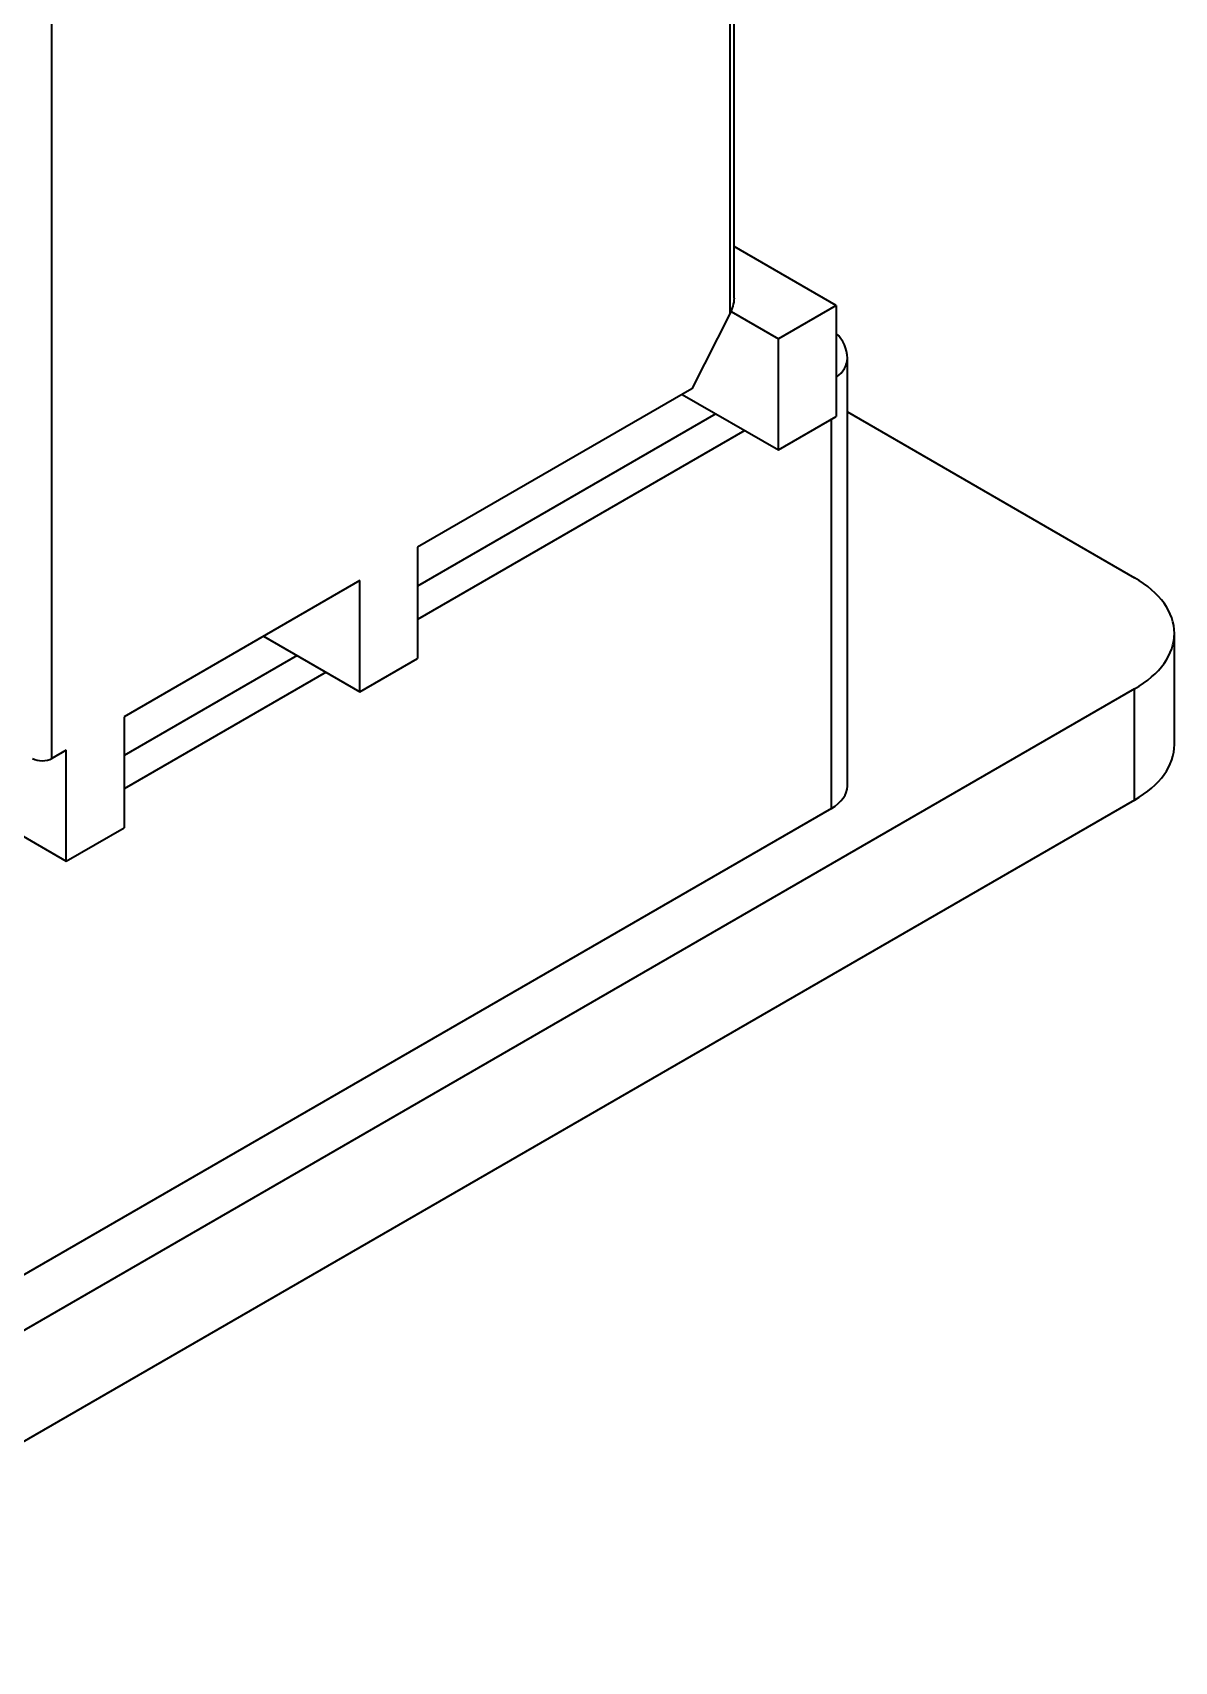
# Model space of a CAD drawing. Header units: millimetres. Extents: x -105 to 105, y -148 to 148.
# Drawn here: x 65.49 to 82.27, y -33.62 to -9.68 of the extents above; entities that cross this region are included whole.
import ezdxf

# ---------------------------------------------------------------- set-up
doc = ezdxf.new("R2010")
doc.units = ezdxf.units.MM
doc.layers.add('粗实线层', color=7, linetype='Continuous', lineweight=35)

msp = doc.modelspace()

# ---------------------------------------------------------------- linework, layer by layer
at = {"layer": '粗实线层', "color": 7, "lineweight": 35, "ltscale": 0.37}
for p, q in [((75.803, -13.588), (75.803, -1.495)), ((75.744, -13.809), (75.744, -1.692)), ((65.774, -20.349), (65.774, -7.448)), ((77.3, -13.694), (75.803, -12.83)), ((75.744, -13.809), (75.179, -14.919)), ((75.757, -13.783), (76.452, -14.184)), ((77.3, -13.694), (76.452, -14.184)), ((77.3, -13.694), (77.3, -15.327)), ((76.452, -15.817), (76.452, -14.184)), ((77.464, -20.757), (77.464, -14.47)), ((75.179, -14.919), (71.148, -17.246)), ((75.037, -15.001), (76.452, -15.817)), ((75.532, -15.287), (71.148, -17.818)), ((77.464, -15.259), (81.684, -17.695)), ((75.957, -15.531), (71.148, -18.308)), ((76.452, -15.817), (77.3, -15.327)), ((77.229, -21.084), (77.229, -15.368)), ((71.148, -17.246), (71.148, -18.879)), ((70.3, -17.736), (66.835, -19.736)), ((70.3, -19.369), (70.3, -17.736)), ((68.885, -18.553), (70.3, -19.369)), ((82.27, -20.145), (82.27, -18.512)), ((69.38, -18.838), (66.835, -20.308)), ((70.3, -19.369), (71.148, -18.879)), ((69.805, -19.083), (66.835, -20.798)), ((81.684, -19.328), (59.764, -31.984)), ((81.684, -20.961), (81.684, -19.328)), ((66.835, -19.736), (66.835, -21.369)), ((65.986, -20.226), (65.774, -20.349)), ((65.986, -21.859), (65.986, -20.226)), ((81.684, -20.961), (59.764, -33.617)), ((64.395, -20.941), (65.986, -21.859)), ((77.229, -21.084), (62.804, -29.412)), ((65.986, -21.859), (66.835, -21.369))]:
    msp.add_line(p, q, dxfattribs=at)
for centre, radius, start, end in [((75.297, -13.57), 0.507, 331.8992, 357.8916), ((76.955, -14.48), 0.51, 1.1756, 47.3272)]:
    msp.add_arc(centre, radius, start, end, dxfattribs=at)
for centre, major_axis, start_param, end_param in [((76.664, -14.47), (0.8, 0), 5.632211, 6.283185), ((80.27, -18.512), (2, 0), 0, 0.785398), ((80.27, -18.512), (2, 0), 5.497787, 6.283185), ((80.27, -20.145), (2, 0), 5.497787, 6.283185), ((65.633, -20.267), (0.2, 0), 3.926991, 5.497787), ((76.664, -20.757), (0.8, 0), 5.497787, 6.283185)]:
    msp.add_ellipse(centre, major_axis=major_axis, ratio=0.57735, start_param=start_param, end_param=end_param, dxfattribs=at)

doc.saveas('drawing.dxf')
